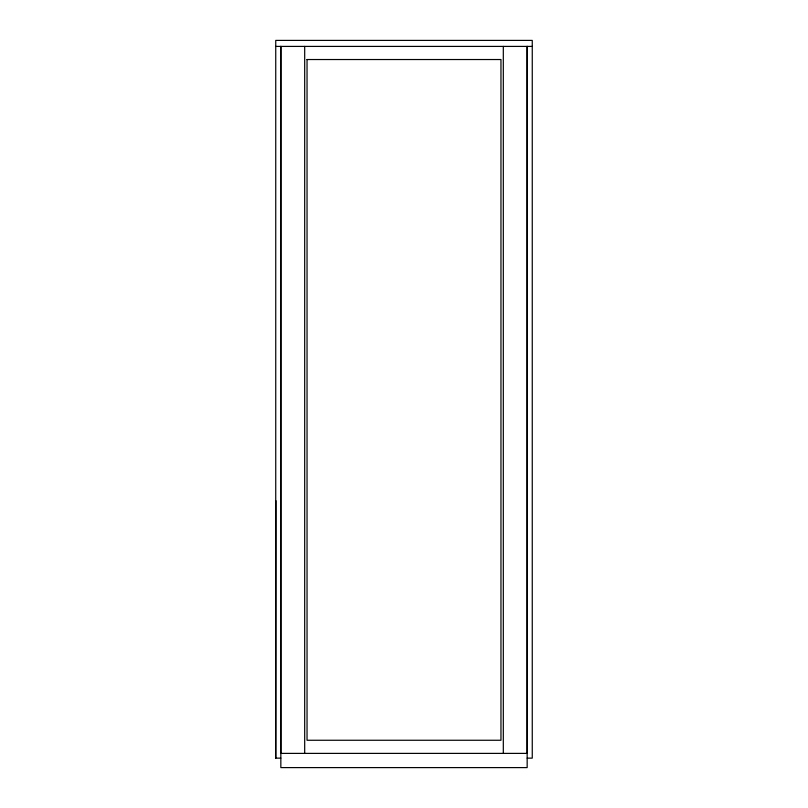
<?xml version="1.0" encoding="UTF-8"?>
<svg xmlns="http://www.w3.org/2000/svg" width="808" height="808" viewBox="0 0 808 808"><rect width="100%" height="100%" fill="white"/><g stroke="black" fill="none" stroke-linecap="round" stroke-linejoin="round"><path stroke-width="1.21" d="M280.841 758.136L275.74 758.136L275.932 500.707M304.687 753.389L304.687 46.41M503.313 753.389L503.313 46.41M275.74 46.41L532.26 46.41M527.159 758.136L532.26 758.136L532.26 40.4L275.74 40.4L275.74 758.136M280.841 46.41L280.841 753.389L527.159 753.389L527.159 46.41L527.159 767.6L280.841 767.6L280.841 46.41M307.04 59.529L307.04 740.259L500.96 740.259L500.96 59.529L307.04 59.529"/></g></svg>
